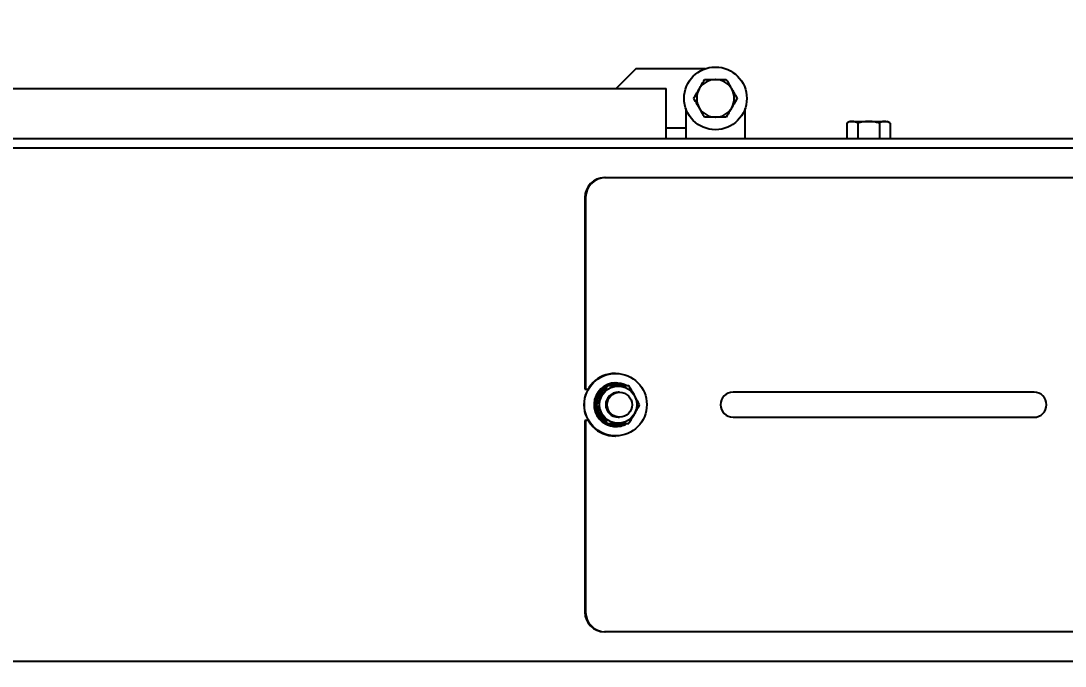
# Model space of a CAD drawing. Header units: millimetres. Extents: x 1293 to 41893, y 1011 to 26911.
# Drawn here: x 11783.3 to 12136.1, y 15328.6 to 15546.4 of the extents above; entities that cross this region are included whole.
import ezdxf

# ---------------------------------------------------------------- set-up
doc = ezdxf.new("R2010")
doc.units = ezdxf.units.MM
doc.header["$LTSCALE"] = 50
doc.layers.add('CAPA_1', color=7, linetype='Continuous')
doc.styles.add('SLDTEXTSTYLE0', font='TXT', dxfattribs={"width": 0.75})
doc.dimstyles.new('SLDDIMSTYLE0', dxfattribs={"dimtxt": 100, "dimasz": 100, "dimexe": 0, "dimexo": 0.0625, "dimgap": 25, "dimtad": 2, "dimdec": 0, "dimlfac": 1.5, "dimrnd": 1e-09, "dimzin": 12, "dimdsep": 46, "dimtxsty": 'SLDTEXTSTYLE0', "dimsah": 1, "dimcen": 0.09, "dimadec": 0, "dimazin": 3, "dimtfac": 1, "dimtdec": 0, "dimtofl": 0, "dimtmove": 0, "dimatfit": 3, "dimfxl": 1, "dimfrac": 2, "dimtolj": 1, "dimtzin": 12, "dimarcsym": 0})

# ---------------------------------------------------------------- blocks, each defined once
blk = doc.blocks.new('_D_18')
at = {"layer": 'CAPA_1', "transparency": 16777216}
for p, q in [((6530.12, 15837.67), (6530.12, 16976.53)), ((16745.16, 15322.37), (16745.16, 16976.53)), ((6530.12, 16926.53), (16745.16, 16926.53))]:
    blk.add_line(p, q, dxfattribs=at)
for points in [[(6530.12, 16926.53), (6630.12, 16911.14), (6630.12, 16941.91)], [(16745.16, 16926.53), (16645.16, 16941.91), (16645.16, 16911.14)]]:
    blk.add_solid(points, dxfattribs=at)
at = {"layer": 'CAPA_1', "transparency": 16777216, "insert": (11452.92, 17055.44), "char_height": 100, "attachment_point": 1, "style": 'SLDTEXTSTYLE0'}
blk.add_mtext('15323', dxfattribs=at)

msp = doc.modelspace()

# ---------------------------------------------------------------- linework, layer by layer
at = {"color": 7, "linetype": 'Continuous', "lineweight": 25}
for p, q in [((11991.0721537, 15530.2653026), (11984.4054871, 15523.598636)), ((12014.5403833, 15530.2653026), (11991.0721537, 15530.2653026)), ((12018.0577521, 15526.6153026), (12017.9532221, 15526.6153026)), ((11652.0054871, 15523.598636), (12001.3388204, 15523.598636)), ((12001.3388204, 15506.6653026), (12001.3388204, 15523.598636)), ((12012.5323583, 15523.4855654), (12012.4800933, 15523.3950398)), ((12023.5308809, 15523.3950398), (12023.4786159, 15523.4855654)), ((12008.0054871, 15516.8001988), (12008.0054871, 15506.6653026)), ((12012.4800933, 15517.1355654), (12012.5323583, 15517.0450398)), ((12017.9532221, 15513.9153026), (12018.0577521, 15513.9153026)), ((12023.4786159, 15517.0450398), (12023.5308809, 15517.1355654)), ((12028.0054871, 15506.6653026), (12028.0054871, 15516.8001988)), ((12063.3720175, 15512.4869826), (12062.3898842, 15511.9199477)), ((12062.3898842, 15511.9199477), (12062.3898842, 15506.6653026)), ((12063.3720175, 15512.4869826), (12076.0724477, 15512.4869826)), ((12066.0560584, 15511.9199477), (12066.0560584, 15506.6653026)), ((12073.3884068, 15511.9199477), (12073.3884068, 15506.6653026)), ((12077.054581, 15511.9199477), (12076.0724477, 15512.4869826)), ((12077.054581, 15511.9199477), (12077.054581, 15506.6653026)), ((12001.3388204, 15510.2653026), (12008.0054871, 15510.2653026)), ((13710.8471537, 15503.4903026), (11156.8304871, 15503.4903026)), ((11160.0054871, 15506.6653026), (13707.6721537, 15506.6653026)), ((11980.492727, 15493.4903026), (12221.2601176, 15493.4903026)), ((11973.8536754, 15486.823636), (11973.8536754, 15422.1153026)), ((11974.1423626, 15486.823636), (11974.1423626, 15422.1153026)), ((11984.2549065, 15427.4069693), (11984.10094, 15427.4069693)), ((11981.4280244, 15423.173636), (11980.8625386, 15423.173636)), ((11984.4115674, 15424.189636), (11984.303021, 15424.189636)), ((11973.8536754, 15422.1153026), (11974.9734701, 15422.1153026)), ((11985.6307548, 15421.0569693), (11985.1332854, 15421.0569693)), ((12125.6334077, 15421.0569693), (12023.9352493, 15421.0569693)), ((11977.7774818, 15416.823636), (11977.2119621, 15416.823636)), ((11985.1332854, 15412.5903026), (11985.6307548, 15412.5903026)), ((12023.9352493, 15412.5903026), (12125.6334077, 15412.5903026)), ((11974.9734701, 15411.5319693), (11973.8536754, 15411.5319693)), ((11973.8536754, 15411.5319693), (11973.8536754, 15346.823636)), ((11974.1423626, 15411.5319693), (11974.1423626, 15346.823636)), ((11981.4280244, 15410.473636), (11980.8625386, 15410.473636)), ((11983.5785412, 15409.493649), (11983.6870876, 15409.493649)), ((11983.636041, 15409.4881479), (11984.303021, 15409.457636)), ((11983.636041, 15409.4881479), (11983.7445874, 15409.4881479)), ((11983.7872481, 15410.0202285), (11983.6870876, 15409.493649)), ((11983.7445874, 15409.4881479), (11983.8406171, 15410.0151226)), ((11983.7872481, 15410.0202285), (11983.8320619, 15410.473636)), ((11983.8406171, 15410.0151226), (11983.8823075, 15410.473636)), ((11984.303021, 15409.457636), (11984.4115674, 15409.457636)), ((11984.10094, 15406.2403026), (11984.2549065, 15406.2403026)), ((12233.0795014, 15340.1569693), (11980.492727, 15340.1569693)), ((13710.8471537, 15330.1569693), (11156.8304871, 15330.1569693))]:
    msp.add_line(p, q, dxfattribs=at)
at = {"color": 7, "linetype": 'Continuous', "lineweight": 25, "flags": 128}
msp.add_lwpolyline([(11982.1691064, 15410.3853275), (11982.518737, 15410.270498), (11983.7872481, 15410.0202285)], dxfattribs=at)
at = {"color": 7, "linetype": 'Continuous', "lineweight": 25}
for centre, radius in [((12018.0054871, 15520.2653026), 10.5833333), ((11984.2507046, 15416.8548059), 10.5521642), ((11985.1298828, 15416.840838), 6.2854776), ((11985.6178188, 15416.8210123), 4.2287346)]:
    msp.add_circle(centre, radius, dxfattribs=at)
for centre, radius, start, end in [((12018.0054871, 15520.2653026), 6.3502151, 90.471574246, 149.528425754), ((12018.0054871, 15520.2653026), 6.3502151, 30.471574246, 89.528425754), ((12018.0054871, 15520.2653026), 6.3502151, 150.471574246, 209.528425754), ((12018.0054871, 15520.2653026), 6.3502151, 330.471574246, 29.528425754), ((12018.0054871, 15520.2653026), 6.3502151, 210.471574246, 269.528425754), ((12018.0054871, 15520.2653026), 6.3502151, 270.471574246, 329.528425754), ((11980.5065632, 15486.8374149), 6.6529021, 90.119160101, 180.118666508), ((11980.7952504, 15486.8374149), 6.6529021, 90.119160101, 180.118666507), ((11984.1337513, 15416.823636), 10.5833842, 90.177632875, 269.822367125), ((11984.3287209, 15416.8225179), 7.3671629, 90.199872902, 264.155585025), ((11984.422903, 15416.8159499), 7.359179, 59.880695646, 264.26163135), ((11984.4596907, 15416.8781618), 6.7822874, 69.829057009, 109.402756921), ((11984.4953307, 15416.8297318), 6.8434064, 130.275523031, 169.745117762), ((11985.1457062, 15416.823636), 4.2333516, 90.168108594, 269.831891406), ((12023.9419666, 15416.8344457), 4.2225289, 90.091148022, 180.146678586), ((12125.6334077, 15416.823636), 4.2333333, 270, 90), ((11984.4948735, 15416.8172865), 6.8429104, 190.275366743, 229.855284913), ((12023.9447283, 15416.8155764), 4.2252844, 179.890710341, 269.871463051), ((11984.4110637, 15416.769204), 7.3114956, 264.769967523, 299.976112478), ((11984.4595634, 15416.7698636), 6.7830391, 264.764528887, 290.254753657), ((11980.5065632, 15346.809857), 6.6529021, 179.881333493, 269.880839899), ((11980.7952504, 15346.809857), 6.6529021, 179.881333493, 269.880839899)]:
    msp.add_arc(centre, radius, start, end, dxfattribs=at)
for points, knots in [([(12012.5323583, 15523.4855654), (12012.7374766, 15523.8408408), (12013.349419, 15524.9007562), (12013.9440185, 15525.9306327), (12014.3393129, 15526.6153026)], [0, 0, 0, 0, 0.3351922062, 1, 1, 1, 1]), ([(12014.3393129, 15526.6153026), (12014.7639867, 15526.6153026), (12015.9449649, 15526.6153026), (12017.1692096, 15526.6153026), (12017.9532221, 15526.6153026)], [0, 0, 0, 0, 0.3595950484, 1, 1, 1, 1]), ([(12018.0577521, 15526.6153026), (12018.6816527, 15526.6153026), (12019.9061407, 15526.6153026), (12021.0906719, 15526.6153026), (12021.6716613, 15526.6153026)], [0, 0, 0, 0, 0.50951955136, 1, 1, 1, 1]), ([(12021.6716613, 15526.6153026), (12021.7859107, 15526.4174168), (12022.3741827, 15525.3984998), (12022.98579, 15524.3391649), (12023.4786159, 15523.4855654)], [0, 0, 0, 0, 0.1942119601, 1, 1, 1, 1]), ([(12010.6731386, 15520.2653026), (12010.7873881, 15520.4631885), (12011.3756601, 15521.4821055), (12011.9872674, 15522.5414404), (12012.4800933, 15523.3950398)], [0, 0, 0, 0, 0.1942119601, 1, 1, 1, 1]), ([(12023.5308809, 15523.3950398), (12023.7359992, 15523.0397644), (12024.3479416, 15521.9798491), (12024.9425411, 15520.9499726), (12025.3378355, 15520.2653026)], [0, 0, 0, 0, 0.3351922062, 1, 1, 1, 1]), ([(12012.4800933, 15517.1355654), (12012.2749749, 15517.4908408), (12011.6630325, 15518.5507562), (12011.068433, 15519.5806327), (12010.6731386, 15520.2653026)], [0, 0, 0, 0, 0.3351922062, 1, 1, 1, 1]), ([(12025.3378355, 15520.2653026), (12025.223586, 15520.0674168), (12024.635314, 15519.0484998), (12024.0237067, 15517.9891649), (12023.5308809, 15517.1355654)], [0, 0, 0, 0, 0.1942119601, 1, 1, 1, 1]), ([(12014.3393129, 15513.9153026), (12014.2250634, 15514.1131885), (12013.6367914, 15515.1321055), (12013.0251841, 15516.1914404), (12012.5323583, 15517.0450398)], [0, 0, 0, 0, 0.1942119601, 1, 1, 1, 1]), ([(12017.9532221, 15513.9153026), (12017.3293215, 15513.9153026), (12016.1048334, 15513.9153026), (12014.9203022, 15513.9153026), (12014.3393129, 15513.9153026)], [0, 0, 0, 0, 0.5095195514, 1, 1, 1, 1]), ([(12021.6716613, 15513.9153026), (12021.2469874, 15513.9153026), (12020.0660093, 15513.9153026), (12018.8417645, 15513.9153026), (12018.0577521, 15513.9153026)], [0, 0, 0, 0, 0.35959504835, 1, 1, 1, 1]), ([(12023.4786159, 15517.0450398), (12023.2734975, 15516.6897644), (12022.6615551, 15515.6298491), (12022.0669556, 15514.5999726), (12021.6716613, 15513.9153026)], [0, 0, 0, 0, 0.3351922062, 1, 1, 1, 1]), ([(12064.1968388, 15512.4869826), (12063.9917205, 15512.472273), (12063.379778, 15512.4283889), (12062.7851786, 15512.1229835), (12062.3898842, 15511.9199477)], [0, 0, 0, 0, 0.3351922062, 1, 1, 1, 1]), ([(12066.0560584, 15511.9199477), (12065.9418089, 15511.9841695), (12065.3535369, 15512.3148484), (12064.7419296, 15512.410172), (12064.2491038, 15512.4869826)], [0, 0, 0, 0, 0.1942119601, 1, 1, 1, 1]), ([(12069.6699676, 15512.4869826), (12069.046067, 15512.4545873), (12067.8215789, 15512.3910072), (12066.6370478, 15512.0749618), (12066.0560584, 15511.9199477)], [0, 0, 0, 0, 0.5095195514, 1, 1, 1, 1]), ([(12073.3884068, 15511.9199477), (12072.9637329, 15512.0361049), (12071.7827548, 15512.3591271), (12070.55851, 15512.4370685), (12069.7744976, 15512.4869826)], [0, 0, 0, 0, 0.3595950484, 1, 1, 1, 1]), ([(12075.1953614, 15512.4869826), (12074.9902431, 15512.472273), (12074.3783007, 15512.4283889), (12073.7837012, 15512.1229835), (12073.3884068, 15511.9199477)], [0, 0, 0, 0, 0.3351922062, 1, 1, 1, 1]), ([(12077.054581, 15511.9199477), (12076.9403316, 15511.9841695), (12076.3520596, 15512.3148484), (12075.7404523, 15512.410172), (12075.2476264, 15512.4869826)], [0, 0, 0, 0, 0.1942119601, 1, 1, 1, 1]), ([(11977.2119621, 15416.823636), (11977.5139156, 15417.3747772), (11978.1243708, 15418.4890121), (11979.062434, 15420.1398856), (11979.9858488, 15421.7179951), (11980.5685291, 15422.6854676), (11980.8625386, 15423.173636)], [0, 0, 0, 0, 0.2646061211, 0.5349506065, 0.7653448938, 1, 1, 1, 1]), ([(11981.4280244, 15423.173636), (11981.1260633, 15422.6224763), (11980.5155934, 15421.5082057), (11979.5775285, 15419.8573136), (11978.6541316, 15418.2792209), (11978.071478, 15417.3117857), (11977.7774818, 15416.823636)], [0, 0, 0, 0, 0.2646176718, 0.5349733347, 0.76535622725, 1, 1, 1, 1]), ([(11988.7304287, 15423.173636), (11988.4329452, 15423.173636), (11987.555132, 15423.173636), (11986.0277916, 15423.173636), (11983.8604544, 15423.173636), (11982.3292897, 15423.173636), (11981.4280244, 15423.173636)], [0, 0, 0, 0, 0.12806477444, 0.37789303104, 0.63381903979, 1, 1, 1, 1]), ([(11992.3810052, 15416.823636), (11992.0790517, 15417.3747772), (11991.4685965, 15418.4890121), (11990.5305333, 15420.1398856), (11989.6071185, 15421.7179951), (11989.0244382, 15422.6854676), (11988.7304287, 15423.173636)], [0, 0, 0, 0, 0.2646061211, 0.5349506065, 0.7653448938, 1, 1, 1, 1]), ([(11980.8625386, 15410.473636), (11980.530786, 15411.0247956), (11979.860087, 15412.1390662), (11978.899985, 15413.7899583), (11978.0089184, 15415.3680511), (11977.479232, 15416.3354862), (11977.2119621, 15416.823636)], [0, 0, 0, 0, 0.2646176718, 0.5349733347, 0.7653562273, 1, 1, 1, 1]), ([(11977.7774818, 15416.823636), (11978.109221, 15416.2724947), (11978.7798936, 15415.1582598), (11979.7399758, 15413.5073863), (11980.6310438, 15411.9292768), (11981.1607465, 15410.9618043), (11981.4280244, 15410.473636)], [0, 0, 0, 0, 0.2646061211, 0.5349506065, 0.7653448938, 1, 1, 1, 1]), ([(11988.7304287, 15410.473636), (11989.0621813, 15411.0247956), (11989.7328803, 15412.1390662), (11990.6929823, 15413.7899583), (11991.5840489, 15415.3680511), (11992.1137353, 15416.3354862), (11992.3810052, 15416.823636)], [0, 0, 0, 0, 0.2646176718, 0.5349733347, 0.7653562273, 1, 1, 1, 1]), ([(11981.4280244, 15410.473636), (11982.3292933, 15410.473636), (11983.8446822, 15410.473636), (11986.0117749, 15410.473636), (11987.5402461, 15410.473636), (11988.4329499, 15410.473636), (11988.7304287, 15410.473636)], [0, 0, 0, 0, 0.3661794341, 0.6156922034, 0.8719357593, 1, 1, 1, 1])]:
    msp.add_open_spline(points, degree=3, knots=knots, dxfattribs=at)

# ---------------------------------------------------------------- dimensions: what is measured, and where the dimension line sits
at = {"layer": 'CAPA_1'}
dim = msp.add_linear_dim(base=(16745.1618891, 16926.5285398), p1=(6530.1246702, 15774.167696), p2=(16745.1618891, 15258.8741626), dimstyle='SLDDIMSTYLE0', dxfattribs=at)
dim.commit()
dim.dimension.update_dxf_attribs({"geometry": '_D_18', "text_midpoint": (11637.6432797, 16926.5285398), "dimtype": 160})

doc.saveas('drawing.dxf')
